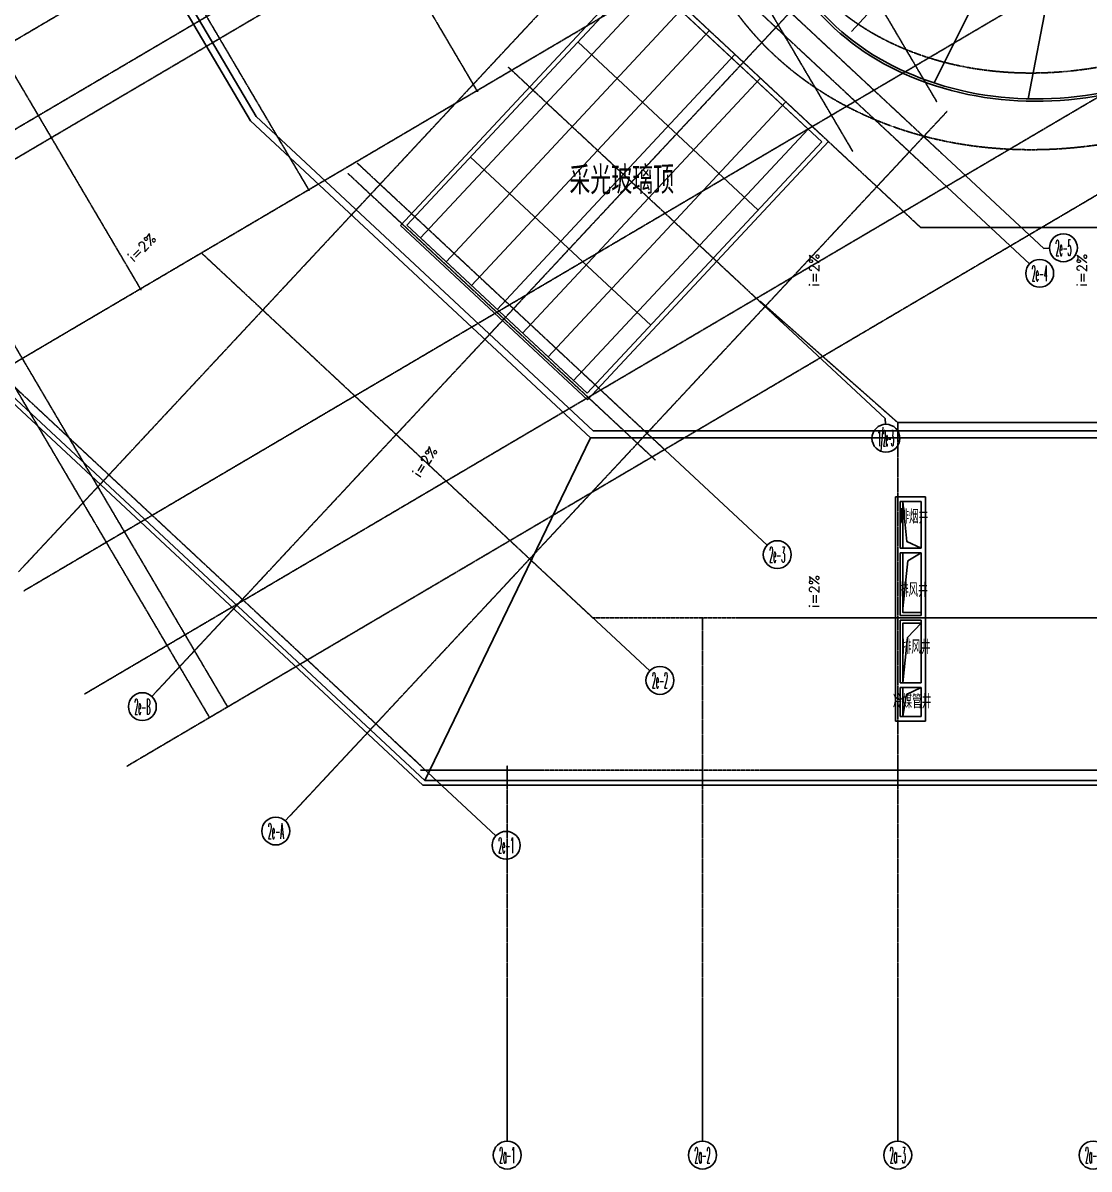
# Model space of a CAD drawing. Header units: metres. Extents: x -728143 to -282297, y 300383 to 505760.
# Drawn here: x -578641 to -532780, y 311210 to 360524 of the extents above; entities that cross this region are included whole.
import ezdxf
from ezdxf.enums import TextEntityAlignment as Align

# ---------------------------------------------------------------- set-up
doc = ezdxf.new("R2010")
doc.units = ezdxf.units.M
doc.linetypes.add('CENTER2', pattern=[2.541, 1.587, -0.318, 0.318, -0.318])
for name, color, linetype in [('AXIS', 3, 'Continuous'), ('AXIS_TEXT', 7, 'Continuous'), ('DOTE', 251, 'CENTER2'), ('J-TEXT', 7, 'Continuous'), ('PUB_TEXT', 7, 'Continuous'), ('S-看线', 5, 'Continuous'), ('WALL', 2, 'Continuous'), ('屋顶', 252, 'Continuous'), ('屋顶排水', 76, 'Continuous'), ('栏杆', 6, 'Continuous')]:
    doc.layers.add(name, color=color, linetype=linetype)
doc.styles.add('_TCH_AXIS', font='COMPLEX', dxfattribs={"bigfont": 'GBCBIG'})
doc.styles.add('_TCH_DIM', font='simplex_.ttf', dxfattribs={"bigfont": 'GBCBIG'})
doc.styles.add('COMPLEX', font='COMPLEX')
doc.styles.add('HZ', font='rs', dxfattribs={"width": 0.8, "bigfont": 'hztxt'})
doc.styles.add('mobin', font='ros.shx', dxfattribs={"width": 0.55, "bigfont": 'hzdf2.shx'})

# ---------------------------------------------------------------- blocks, each defined once
blk = doc.blocks.new('_AXISO')
blk.add_circle((0, 0), 0.5)
at = {"layer": 'AXIS_TEXT', "style": 'COMPLEX', "width": 1.041667}
blk.add_attdef('A', text='', height=0.56, dxfattribs=at).set_placement((-0.25, -0.28), (0.25, -0.28), align=Align.FIT)

msp = doc.modelspace()

# ---------------------------------------------------------------- linework, layer by layer
at = {"ltscale": 4, "extrusion": (-1.1827e-23, -1.32164e-09, 1)}
for p, q in [((-562405, 351808, 0), (-552038, 362924, 0)), ((-552038, 362924, 0), (-543993, 355422, 0)), ((-543993, 355422, 0), (-554360, 344306, 0)), ((-561356, 327927, 0), (-588399, 353145, 0)), ((-554360, 344306, 0), (-562405, 351808, 0)), ((-520259, 327927, 0), (-561356, 327927, 0))]:
    msp.add_line(p, q, dxfattribs=at)
at = {"color": 4, "ltscale": 4, "extrusion": (-1.1827e-23, -1.32164e-09, 1)}
for p, q in [((-562122, 351817, 0), (-552029, 362642, 0)), ((-552029, 362642, 0), (-544276, 355412, 0)), ((-544276, 355412, 0), (-554370, 344588, 0)), ((-561434, 327727, 0), (-588602, 353061, 0)), ((-554370, 344588, 0), (-562122, 351817, 0)), ((-520259, 327727, 0), (-561434, 327727, 0))]:
    msp.add_line(p, q, dxfattribs=at)
at = {"color": 250, "ltscale": 4, "extrusion": (-1.1827e-23, -1.32164e-09, 1), "elevation": 0}
msp.add_lwpolyline([(-561537, 351272), (-551443, 362096), (-544861, 355958), (-554955, 345134)], close=True, dxfattribs=at)
at = {"layer": 'AXIS', "extrusion": (-1.1827e-23, -1.32164e-09, 1)}
for p, q in [((-539118, 354910, 0), (-534730, 350818, 0)), ((-539732, 354252, 0), (-535344, 350160, 0)), ((-534482, 350827, 0), (-534730, 350818, 0)), ((-545938, 347596, 0), (-541550, 343504, 0)), ((-541541, 343256, 0), (-541550, 343504, 0)), ((-551019, 342148, 0), (-546631, 338056, 0)), ((-574744, 341288, 0), (-578836, 336900, 0)), ((-556066, 336736, 0), (-551678, 332644, 0)), ((-569003, 335934, 0), (-573095, 331546, 0)), ((-563262, 330581, 0), (-567354, 326192, 0)), ((-562681, 329642, 0), (-558293, 325550, 0)), ((-557809, 318410, 0), (-557809, 312410, 0)), ((-549409, 318410, 0), (-549409, 312410, 0)), ((-541009, 318410, 0), (-541009, 312410, 0))]:
    msp.add_line(p, q, dxfattribs=at)
at = {"layer": 'DOTE', "extrusion": (-1.1827e-23, -1.32164e-09, 1)}
for p, q in [((-587388, 350991, 0), (-468077, 421272, 0)), ((-586830, 350043, 0), (-467519, 420324, 0)), ((-582998, 343537, 0), (-466576, 412117, 0)), ((-578608, 336084, 0), (-465168, 402907, 0)), ((-575994, 331647, 0), (-465524, 396721, 0)), ((-561259, 394358, 0), (-539328, 357127, 0)), ((-574167, 328545, 0), (-463697, 393619, 0)), ((-589191, 353759, 0), (-523559, 392420, 0)), ((-564878, 392226, 0), (-542946, 354995, 0)), ((-575734, 385831, 0), (-559084, 357566, 0)), ((-582972, 381567, 0), (-566322, 353303, 0)), ((-590209, 377304, 0), (-573560, 349039, 0)), ((-595293, 374309, 0), (-569837, 331096, 0)), ((-596068, 373853, 0), (-570613, 330639, 0)), ((-539118, 354910, 0), (-552352, 367251, 0)), ((-539732, 354252, 0), (-552966, 366592, 0)), ((-551397, 366324, 0), (-578636, 337114, 0)), ((-540030, 351727, 0), (-554364, 365093, 0)), ((-543155, 363653, 0), (-572895, 331760, 0)), ((-545938, 347596, 0), (-557760, 358621, 0)), ((-538889, 356717, 0), (-567154, 326407, 0)), ((-551019, 342148, 0), (-564253, 354489, 0)), ((-551428, 341709, 0), (-564662, 354050, 0)), ((-540030, 351727, 0), (-321459, 351727, 0)), ((-554126, 334927, 0), (-570924, 350592, 0)), ((-546921, 348544, 0), (-541009, 343327, 0)), ((-561539, 328577, 0), (-579641, 345457, 0)), ((-541009, 343327, 0), (-321459, 343327, 0)), ((-541009, 312844, 0), (-541009, 343327, 0)), ((-554126, 334927, 0), (-339409, 334927, 0)), ((-549409, 312844, 0), (-549409, 334927, 0)), ((-557809, 312844, 0), (-557809, 328577, 0)), ((-561539, 328377, 0), (-515809, 328377, 0))]:
    msp.add_line(p, q, dxfattribs=at)
at = {"layer": 'DOTE', "extrusion": (-1.17873e-23, -1.32164e-09, 1)}
msp.add_ellipse((-532292, 371782, 0), major_axis=(13571, 7994, 0), ratio=0.793651, dxfattribs=at)
at = {"layer": 'DOTE', "extrusion": (-2.01106e-23, -1.32164e-09, 1)}
msp.add_open_spline([(-515727, 381539, 0), (-515817, 381691, 0), (-515909, 381841, 0), (-516139, 382197, 0), (-516279, 382402, 0), (-516570, 382803, 0), (-516722, 383000, 0), (-517036, 383385, 0), (-517198, 383573, 0), (-517534, 383940, 0), (-517706, 384119, 0), (-518062, 384467, 0), (-518244, 384637, 0), (-518769, 384877, 0), (-518961, 385037, 0), (-519354, 385346, 0), (-519554, 385495, 0), (-519963, 385784, 0), (-520172, 385923, 0), (-520597, 386190, 0), (-520813, 386318, 0), (-521252, 386564, 0), (-521475, 386681, 0), (-521927, 386905, 0), (-522157, 387012, 0), (-522621, 387214, 0), (-522857, 387309, 0), (-523332, 387489, 0), (-523573, 387574, 0), (-524058, 387731, 0), (-524303, 387805, 0), (-524798, 387940, 0), (-525047, 388002, 0), (-525549, 388115, 0), (-525802, 388166, 0), (-526408, 388275, 0), (-526763, 388327, 0), (-527477, 388410, 0), (-527836, 388442, 0), (-528559, 388484, 0), (-528921, 388494, 0), (-529649, 388495, 0), (-530014, 388485, 0), (-530746, 388444, 0), (-531112, 388414, 0), (-531844, 388333, 0), (-532210, 388283, 0), (-532941, 388163, 0), (-533306, 388093, 0), (-534033, 387935, 0), (-534395, 387846, 0), (-535116, 387649, 0), (-535475, 387541, 0), (-536188, 387307, 0), (-536542, 387181, 0), (-537244, 386911, 0), (-537592, 386767, 0), (-538282, 386462, 0), (-538623, 386301, 0), (-539298, 385962, 0), (-539631, 385784, 0), (-540289, 385412, 0), (-540614, 385218, 0), (-541252, 384814, 0), (-541567, 384604, 0), (-542184, 384170, 0), (-542488, 383945, 0), (-543082, 383482, 0), (-543373, 383243, 0), (-543942, 382752, 0), (-544220, 382499, 0), (-544763, 381982, 0), (-545027, 381717, 0), (-545540, 381175, 0), (-545789, 380898, 0), (-546271, 380332, 0), (-546505, 380044, 0), (-546954, 379457, 0), (-547171, 379158, 0), (-547586, 378551, 0), (-547785, 378243, 0), (-548164, 377618, 0), (-548345, 377301, 0), (-548686, 376660, 0), (-548847, 376335, 0), (-549150, 375679, 0), (-549291, 375348, 0), (-549552, 374680, 0), (-549672, 374343, 0), (-549891, 373664, 0), (-549989, 373322, 0), (-550164, 372635, 0), (-550240, 372290, 0), (-550370, 371597, 0), (-550423, 371249, 0), (-550499, 370610, 0), (-550526, 370318, 0), (-550562, 369735, 0), (-550571, 369443, 0), (-550573, 368861, 0), (-550566, 368571, 0), (-550533, 367991, 0), (-550508, 367703, 0), (-550441, 367128, 0), (-550399, 366842, 0), (-550296, 366274, 0), (-550236, 365992, 0), (-550099, 365432, 0), (-550022, 365155, 0), (-549849, 364607, 0), (-549754, 364335, 0), (-549547, 363799, 0), (-549435, 363535, 0), (-549194, 363014, 0), (-549066, 362758, 0), (-548792, 362254, 0), (-548646, 362006, 0), (-548340, 361521, 0), (-548179, 361284, 0), (-547842, 360819, 0), (-547665, 360593, 0), (-547299, 360151, 0), (-547108, 359936, 0), (-546713, 359518, 0), (-546509, 359315, 0), (-546087, 358922, 0), (-545870, 358733, 0), (-545424, 358366, 0), (-545195, 358190, 0), (-544727, 357851, 0), (-544487, 357689, 0), (-543997, 357378, 0), (-543747, 357230, 0), (-543237, 356948, 0), (-542978, 356814, 0), (-542451, 356561, 0), (-542184, 356442, 0), (-541641, 356219, 0), (-541366, 356115, 0), (-540810, 355921, 0), (-540528, 355832, 0), (-539959, 355668, 0), (-539672, 355593, 0), (-539092, 355459, 0), (-538800, 355400, 0), (-538211, 355295, 0), (-537915, 355250, 0), (-537318, 355175, 0), (-537018, 355145, 0), (-536416, 355100, 0), (-536113, 355084, 0), (-535506, 355068, 0), (-535201, 355067, 0), (-534591, 355079, 0), (-534285, 355092, 0), (-533563, 355140, 0), (-533147, 355181, 0), (-532316, 355287, 0), (-531901, 355354, 0), (-531072, 355511, 0), (-530659, 355602, 0), (-529838, 355809, 0), (-529429, 355925, 0), (-528617, 356180, 0), (-528213, 356319, 0), (-527414, 356621, 0), (-527018, 356784, 0), (-526235, 357131, 0), (-525848, 357316, 0), (-525085, 357707, 0), (-524708, 357913, 0), (-523967, 358346, 0), (-523603, 358573, 0), (-522887, 359047, 0), (-522536, 359294, 0), (-521849, 359806, 0), (-521514, 360071, 0), (-520858, 360620, 0), (-520539, 360903, 0), (-519918, 361485, 0), (-519616, 361785, 0), (-519032, 362400, 0), (-518750, 362715, 0), (-518206, 363360, 0), (-517944, 363690, 0), (-517443, 364362, 0), (-517203, 364705, 0), (-516746, 365402, 0), (-516530, 365757, 0), (-516121, 366476, 0), (-515928, 366841, 0), (-515569, 367581, 0), (-515402, 367955, 0), (-515095, 368711, 0), (-514955, 369093, 0), (-514725, 369797, 0), (-514630, 370119, 0), (-514459, 370764, 0), (-514384, 371089, 0), (-514253, 371740, 0), (-514198, 372067, 0), (-514109, 372722, 0), (-514075, 373050, 0), (-514027, 373706, 0), (-514014, 374034, 0), (-514010, 374689, 0), (-514018, 375016, 0), (-514054, 375610, 0), (-514078, 375877, 0), (-514140, 376410, 0), (-514179, 376675, 0), (-514271, 377201, 0), (-514324, 377463, 0), (-514447, 377983, 0), (-514516, 378241, 0), (-514668, 378751, 0), (-514752, 379004, 0), (-514783, 379593, 0), (-514882, 379841, 0), (-515093, 380329, 0), (-515206, 380569, 0), (-515447, 381044, 0), (-515574, 381277, 0), (-515714, 381517, 0), (-515721, 381528, 0), (-515727, 381539, 0)], degree=3, knots=[0, 0, 0, 0, 0.031679, 0.031679, 0.076349, 0.076349, 0.121018, 0.121018, 0.165688, 0.165688, 0.210358, 0.210358, 0.255027, 0.255027, 0.299697, 0.299697, 0.344366, 0.344366, 0.389036, 0.389036, 0.433705, 0.433705, 0.478375, 0.478375, 0.523045, 0.523045, 0.567714, 0.567714, 0.612384, 0.612384, 0.657053, 0.657053, 0.701723, 0.701723, 0.746392, 0.746392, 0.808111, 0.808111, 0.86983, 0.86983, 0.931548, 0.931548, 0.993267, 0.993267, 1.054986, 1.054986, 1.116704, 1.116704, 1.178423, 1.178423, 1.240141, 1.240141, 1.30186, 1.30186, 1.363579, 1.363579, 1.425297, 1.425297, 1.487016, 1.487016, 1.548735, 1.548735, 1.610453, 1.610453, 1.672172, 1.672172, 1.733891, 1.733891, 1.795609, 1.795609, 1.857328, 1.857328, 1.919046, 1.919046, 1.980765, 1.980765, 2.042484, 2.042484, 2.104202, 2.104202, 2.165921, 2.165921, 2.22764, 2.22764, 2.289358, 2.289358, 2.351077, 2.351077, 2.412796, 2.412796, 2.474514, 2.474514, 2.536233, 2.536233, 2.597951, 2.597951, 2.649604, 2.649604, 2.701257, 2.701257, 2.752909, 2.752909, 2.804562, 2.804562, 2.856214, 2.856214, 2.907867, 2.907867, 2.959519, 2.959519, 3.011172, 3.011172, 3.062825, 3.062825, 3.114477, 3.114477, 3.16613, 3.16613, 3.217782, 3.217782, 3.269435, 3.269435, 3.321088, 3.321088, 3.37274, 3.37274, 3.424393, 3.424393, 3.476045, 3.476045, 3.527698, 3.527698, 3.57935, 3.57935, 3.631003, 3.631003, 3.682656, 3.682656, 3.734308, 3.734308, 3.785961, 3.785961, 3.837613, 3.837613, 3.889266, 3.889266, 3.940918, 3.940918, 3.992571, 3.992571, 4.044224, 4.044224, 4.095876, 4.095876, 4.147529, 4.147529, 4.217624, 4.217624, 4.287719, 4.287719, 4.357815, 4.357815, 4.42791, 4.42791, 4.498005, 4.498005, 4.568101, 4.568101, 4.638196, 4.638196, 4.708291, 4.708291, 4.778387, 4.778387, 4.848482, 4.848482, 4.918577, 4.918577, 4.988673, 4.988673, 5.058768, 5.058768, 5.128863, 5.128863, 5.198959, 5.198959, 5.269054, 5.269054, 5.339149, 5.339149, 5.409245, 5.409245, 5.47934, 5.47934, 5.549435, 5.549435, 5.607532, 5.607532, 5.66563, 5.66563, 5.723727, 5.723727, 5.781824, 5.781824, 5.839921, 5.839921, 5.898018, 5.898018, 5.945878, 5.945878, 5.993738, 5.993738, 6.041598, 6.041598, 6.089458, 6.089458, 6.137319, 6.137319, 6.185179, 6.185179, 6.233039, 6.233039, 6.280899, 6.280899, 6.283185, 6.283185, 6.283185, 6.283185], dxfattribs=at)
at = {"layer": 'S-看线', "ltscale": 4, "extrusion": (-1.1827e-23, -1.32164e-09, 1)}
for p, q in [((-540784, 337927, 0), (-540784, 339927, 0)), ((-540784, 331927, 0), (-540784, 330677, 0))]:
    msp.add_line(p, q, dxfattribs=at)
at = {"layer": 'S-看线', "ltscale": 4, "extrusion": (-1.1827e-23, -1.32164e-09, 1), "elevation": 0}
for points in [[(-540784, 339927), (-540621, 338213), (-540009, 337927)], [(-540784, 337727), (-540784, 335277)], [(-540784, 335327), (-540570, 337380), (-540009, 337727)], [(-540784, 337727), (-540784, 335152), (-540009, 335152)], [(-540784, 332127), (-540784, 334702), (-540009, 334702)], [(-540784, 332127), (-540590, 334083), (-540009, 334702)], [(-540784, 330677), (-540628, 331630), (-540009, 331927)]]:
    msp.add_lwpolyline(points, dxfattribs=at)
at = {"layer": 'WALL', "extrusion": (-1.1827e-23, -1.32164e-09, 1)}
for p, q in [((-541109, 340127, 0), (-541109, 337927, 0)), ((-539809, 340127, 0), (-541109, 340127, 0)), ((-540909, 339927, 0), (-540909, 337927, 0)), ((-540009, 339927, 0), (-540909, 339927, 0)), ((-540009, 339927, 0), (-540009, 337927, 0)), ((-539809, 340127, 0), (-539809, 337827, 0)), ((-541109, 337927, 0), (-541109, 337927, 0)), ((-541109, 337727, 0), (-541109, 337927, 0)), ((-540009, 337927, 0), (-540909, 337927, 0)), ((-539809, 337827, 0), (-539809, 334927, 0)), ((-541109, 337727, 0), (-541109, 337727, 0)), ((-541109, 337727, 0), (-541109, 334927, 0)), ((-540009, 337727, 0), (-540909, 337727, 0)), ((-540909, 337727, 0), (-540909, 335027, 0)), ((-540009, 337727, 0), (-540009, 335027, 0)), ((-541109, 334927, 0), (-541109, 332027, 0)), ((-540009, 335027, 0), (-540909, 335027, 0)), ((-539809, 334927, 0), (-539809, 332027, 0)), ((-540909, 334827, 0), (-540909, 332127, 0)), ((-540009, 334827, 0), (-540909, 334827, 0)), ((-540009, 334827, 0), (-540009, 332127, 0)), ((-541109, 332027, 0), (-541109, 330477, 0)), ((-540009, 332127, 0), (-540909, 332127, 0)), ((-540009, 331927, 0), (-540909, 331927, 0)), ((-540909, 331927, 0), (-540909, 330677, 0)), ((-540009, 331927, 0), (-540009, 330677, 0)), ((-539809, 332027, 0), (-539809, 330477, 0)), ((-539809, 330477, 0), (-541109, 330477, 0)), ((-540009, 330677, 0), (-540909, 330677, 0))]:
    msp.add_line(p, q, dxfattribs=at)
at = {"layer": '屋顶', "extrusion": (-1.1827e-23, -1.32164e-09, 1)}
for p, q in [((-535084, 368874, 0), (-542993, 360150, 0)), ((-533973, 368925, 0), (-539446, 357945, 0)), ((-533130, 369133, 0), (-535394, 357256, 0)), ((-550206, 361216, 0), (-560438, 350247, 0)), ((-549109, 360193, 0), (-559341, 349224, 0)), ((-554766, 359706, 0), (-547015, 352475, 0)), ((-548012, 359170, 0), (-558244, 348201, 0)), ((-546915, 358147, 0), (-557147, 347178, 0)), ((-545818, 357124, 0), (-556050, 346155, 0)), ((-559387, 354751, 0), (-551636, 347520, 0))]:
    msp.add_line(p, q, dxfattribs=at)
at = {"layer": '屋顶排水', "ltscale": 4, "extrusion": (-1.1827e-23, -1.32164e-09, 1)}
for p, q in [((-576069, 368568, 0), (-568851, 356314, 0)), ((-575658, 368462, 0), (-568614, 356504, 0)), ((-554226, 342677, 0), (-568851, 356314, 0)), ((-554108, 342977, 0), (-568614, 356504, 0)), ((-520359, 342977, 0), (-554108, 342977, 0)), ((-561356, 327927, 0), (-554226, 342677, 0)), ((-520359, 342677, 0), (-554226, 342677, 0))]:
    msp.add_line(p, q, dxfattribs=at)
at = {"layer": '屋顶排水', "ltscale": 4, "extrusion": (-1.1827e-23, -1.32164e-09, 1), "elevation": 0}
for points in [[(-574026, 349799, 0, 0, 0), (-572747, 351079, 120, 0, 0), (-572429, 351397, 0, 0, 0)], [(-544209, 350998, 0, 0, 0), (-544209, 349188, 120, 0, 0), (-544209, 348738, 0, 0, 0)], [(-561627, 340507, 0, 0, 0), (-560632, 342017, 120, 0, 0), (-560384, 342393, 0, 0, 0)], [(-544209, 334956, 0, 0, 0), (-544209, 336766, 120, 0, 0), (-544209, 337216, 0, 0, 0)]]:
    msp.add_lwpolyline(points, format="xyseb", dxfattribs=at)
at = {"layer": '栏杆', "ltscale": 1.5, "extrusion": (-1.1827e-23, -1.32164e-09, 1), "elevation": 0}
for points in [[(-544840, 361475, 0.119192), (-540737, 358334, 0.104795), (-535120, 357154, 0.0893), (-529379, 358197, 0.080764), (-523845, 361358, 0.080764), (-519599, 366109, 0.0893), (-517379, 371506, 0.104795), (-517361, 377246, 0.119192), (-519576, 381914, 0.119192), (-523679, 385054, 0.104795), (-529295, 386235, 0.0893), (-535037, 385192, 0.080764), (-540570, 382031, 0.064757), (-544103, 378323, 0.0893)], [(-544762, 361538, 0.119192), (-540697, 358426, 0.104795), (-535121, 357254, 0.0893), (-529414, 358290, 0.080764), (-523908, 361435, 0.080764), (-519683, 366163, 0.0893), (-517477, 371527, 0.104795), (-517459, 377225, 0.119192), (-519654, 381851, 0.119192), (-523719, 384963, 0.104795), (-529295, 386135, 0.0893), (-535002, 385098, 0.080764), (-540507, 381953, 0.064634), (-544017, 378272, 0.0893)]]:
    msp.add_lwpolyline(points, format="xyb", dxfattribs=at)

# ---------------------------------------------------------------- block references
at = {"layer": 'AXIS', "extrusion": (-1.1827e-23, -1.32164e-09, 1)}
ref = msp.add_blockref('_AXISO', (-533882, 350848, 0), dxfattribs=dict(at, xscale=1200, yscale=1200, zscale=1200))
ref.add_attrib('A', '2e-5', dxfattribs={"layer": 'AXIS_TEXT', "ltscale": 4, "extrusion": (-1.1827e-23, -1.32164e-09, 1), "height": 678.8, "style": '_TCH_AXIS', "width": 0.265823}).set_placement((-534221, 350508, 0), (-533542, 350508, 0), align=Align.FIT)
ref = msp.add_blockref('_AXISO', (-534905, 349750, 0), dxfattribs=dict(at, xscale=1200, yscale=1200, zscale=1200))
ref.add_attrib('A', '2e-4', dxfattribs={"layer": 'AXIS_TEXT', "ltscale": 4, "extrusion": (-1.1827e-23, -1.32164e-09, 1), "height": 678.8, "style": '_TCH_AXIS', "width": 0.259259}).set_placement((-535244, 349411, 0), (-534565, 349411, 0), align=Align.FIT)
ref = msp.add_blockref('_AXISO', (-541520, 342656, 0), dxfattribs=dict(at, xscale=1200, yscale=1200, zscale=1200))
ref.add_attrib('A', '1/2e-3', dxfattribs={"layer": 'AXIS_TEXT', "ltscale": 4, "extrusion": (-1.1827e-23, -1.32164e-09, 1), "height": 678.8, "style": '_TCH_AXIS', "width": 0.181034}).set_placement((-541860, 342317, 0), (-541181, 342317, 0), align=Align.FIT)
ref = msp.add_blockref('_AXISO', (-546192, 337647, 0), dxfattribs=dict(at, xscale=1200, yscale=1200, zscale=1200))
ref.add_attrib('A', '2e-3', dxfattribs={"layer": 'AXIS_TEXT', "ltscale": 4, "extrusion": (-1.1827e-23, -1.32164e-09, 1), "height": 678.8, "style": '_TCH_AXIS', "width": 0.265823}).set_placement((-546531, 337307, 0), (-545853, 337307, 0), align=Align.FIT)
ref = msp.add_blockref('_AXISO', (-551239, 332235, 0), dxfattribs=dict(at, xscale=1200, yscale=1200, zscale=1200))
ref.add_attrib('A', '2e-2', dxfattribs={"layer": 'AXIS_TEXT', "ltscale": 4, "extrusion": (-1.1827e-23, -1.32164e-09, 1), "height": 678.8, "style": '_TCH_AXIS', "width": 0.265823}).set_placement((-551578, 331895, 0), (-550899, 331895, 0), align=Align.FIT)
ref = msp.add_blockref('_AXISO', (-573504, 331107, 0), dxfattribs=dict(at, xscale=1200, yscale=1200, zscale=1200))
ref.add_attrib('A', '2e-B', dxfattribs={"layer": 'AXIS_TEXT', "ltscale": 4, "extrusion": (-1.1827e-23, -1.32164e-09, 1), "height": 678.8, "style": '_TCH_AXIS', "width": 0.256098}).set_placement((-573843, 330768, 0), (-573165, 330768, 0), align=Align.FIT)
ref = msp.add_blockref('_AXISO', (-567763, 325754, 0), dxfattribs=dict(at, xscale=1200, yscale=1200, zscale=1200))
ref.add_attrib('A', '2e-A', dxfattribs={"layer": 'AXIS_TEXT', "ltscale": 4, "extrusion": (-1.1827e-23, -1.32164e-09, 1), "height": 678.8, "style": '_TCH_AXIS', "width": 0.253012}).set_placement((-568102, 325414, 0), (-567424, 325414, 0), align=Align.FIT)
ref = msp.add_blockref('_AXISO', (-557854, 325140, 0), dxfattribs=dict(at, xscale=1200, yscale=1200, zscale=1200))
ref.add_attrib('A', '2e-1', dxfattribs={"layer": 'AXIS_TEXT', "ltscale": 4, "extrusion": (-1.1827e-23, -1.32164e-09, 1), "height": 678.8, "style": '_TCH_AXIS', "width": 0.283784}).set_placement((-558194, 324801, 0), (-557515, 324801, 0), align=Align.FIT)
ref = msp.add_blockref('_AXISO', (-557809, 311810, 0), dxfattribs=dict(at, xscale=1200, yscale=1200, zscale=1200))
ref.add_attrib('A', '2a-1', dxfattribs={"layer": 'AXIS_TEXT', "ltscale": 4, "extrusion": (-1.1827e-23, -1.32164e-09, 1), "height": 678.8, "style": '_TCH_AXIS', "width": 0.28}).set_placement((-558149, 311470, 0), (-557470, 311470, 0), align=Align.FIT)
ref = msp.add_blockref('_AXISO', (-549409, 311810, 0), dxfattribs=dict(at, xscale=1200, yscale=1200, zscale=1200))
ref.add_attrib('A', '2a-2', dxfattribs={"layer": 'AXIS_TEXT', "ltscale": 4, "extrusion": (-1.1827e-23, -1.32164e-09, 1), "height": 678.8, "style": '_TCH_AXIS', "width": 0.2625}).set_placement((-549749, 311470, 0), (-549070, 311470, 0), align=Align.FIT)
ref = msp.add_blockref('_AXISO', (-541009, 311810, 0), dxfattribs=dict(at, xscale=1200, yscale=1200, zscale=1200))
ref.add_attrib('A', '2a-3', dxfattribs={"layer": 'AXIS_TEXT', "ltscale": 4, "extrusion": (-1.1827e-23, -1.32164e-09, 1), "height": 678.8, "style": '_TCH_AXIS', "width": 0.2625}).set_placement((-541349, 311470, 0), (-540670, 311470, 0), align=Align.FIT)
ref = msp.add_blockref('_AXISO', (-532609, 311810, 0), dxfattribs=dict(at, xscale=1200, yscale=1200, zscale=1200))
ref.add_attrib('A', '2a-4', dxfattribs={"layer": 'AXIS_TEXT', "ltscale": 4, "extrusion": (-1.1827e-23, -1.32164e-09, 1), "height": 678.8, "style": '_TCH_AXIS', "width": 0.256098}).set_placement((-532949, 311470, 0), (-532270, 311470, 0), align=Align.FIT)

# ---------------------------------------------------------------- texts
at = {"layer": 'J-TEXT', "extrusion": (-1.1827e-23, -1.32164e-09, 1), "style": 'mobin', "width": 0.55}
for s, p in [('排烟井', (-540938, 338985, 3000)), ('排风井', (-540956, 335829, 3000)), ('排风井', (-540839, 333372, 3000)), ('冷媒管井', (-541217, 331035, 3000))]:
    msp.add_text(s, height=600, dxfattribs=at).set_placement(p)
at = {"layer": 'PUB_TEXT', "extrusion": (-1.1827e-23, -1.32164e-09, 1), "style": 'HZ', "width": 0.75}
msp.add_text('采光玻璃顶', height=1200, rotation=0.3949, dxfattribs=at).set_placement((-555129, 353142, 0))
at = {"layer": 'PUB_TEXT', "extrusion": (-1.1827e-23, -1.32164e-09, 1), "style": '_TCH_DIM'}
for rotation, p in [(45.0232, (-573873, 350209, 0)), (90, (-544390, 349180, 0)), (90, (-532871, 349180, 0)), (56.6056, (-561560, 340939, 0)), (90, (-544390, 335355, 0))]:
    msp.add_text('i=2%', height=421.4, rotation=rotation, dxfattribs=at).set_placement(p)

doc.saveas('drawing.dxf')
